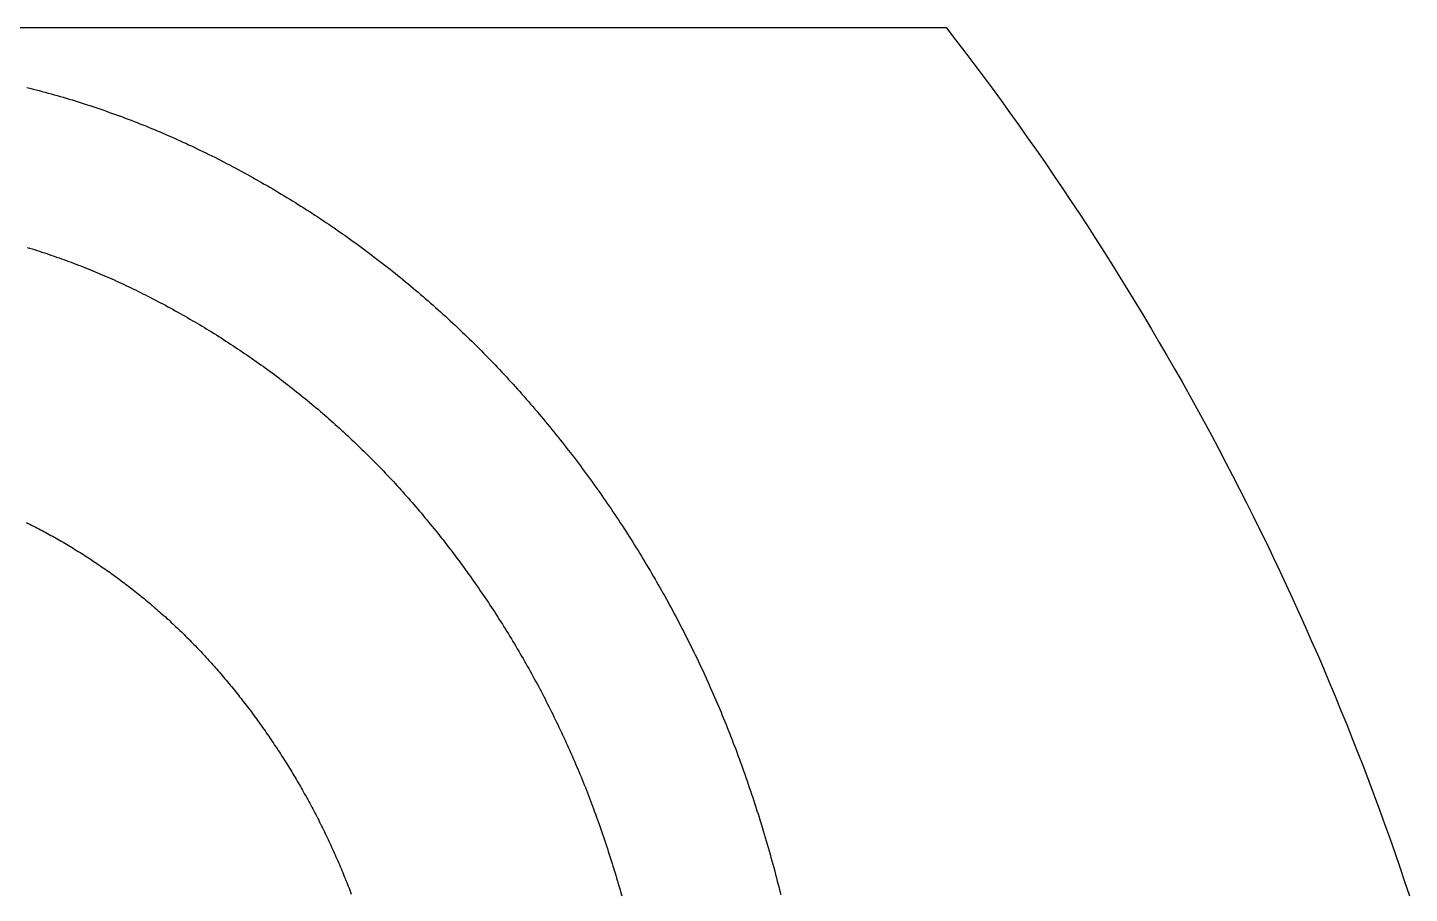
# Model space of a CAD drawing. Header units: millimetres. Extents: x 340 to 1003762, y 22 to 362022.
# Drawn here: x 613180.9 to 613415.9, y 291714.7 to 291861.9 of the extents above; entities that cross this region are included whole.
import ezdxf

# ---------------------------------------------------------------- set-up
doc = ezdxf.new("R2010")
doc.units = ezdxf.units.MM
for name, color, linetype in [('A-DEMOLICION SV', 40, 'Continuous'), ('LSBB_P_002 - PLANTA 1° NIVEL SALA DE VENTAS$0$A-Equipamiento acero inox', 8, 'Continuous'), ('LSBB_P_002 - PLANTA 1° NIVEL SALA DE VENTAS$0$A-TRAS-EQPM', 8, 'Continuous')]:
    doc.layers.add(name, color=color, linetype=linetype)

# ---------------------------------------------------------------- blocks, each defined once
blk = doc.blocks.new('LSBB_P_002 - PLANTA 1° NIVEL SALA DE VENTAS$0$laminadora')
at = {"layer": 'LSBB_P_002 - PLANTA 1° NIVEL SALA DE VENTAS$0$A-TRAS-EQPM'}
for p, q in [((-175637.813, 30495.995), (-175638.059, 30496.077)), ((-175637.568, 30495.912), (-175637.813, 30495.995)), ((-175637.324, 30495.827), (-175637.568, 30495.912)), ((-175637.08, 30495.741), (-175637.324, 30495.827)), ((-175636.836, 30495.654), (-175637.08, 30495.741)), ((-175636.593, 30495.566), (-175636.836, 30495.654)), ((-175636.35, 30495.476), (-175636.593, 30495.566)), ((-175636.108, 30495.386), (-175636.35, 30495.476)), ((-175635.866, 30495.294), (-175636.108, 30495.386)), ((-175635.625, 30495.2), (-175635.866, 30495.294)), ((-175635.384, 30495.105), (-175635.625, 30495.2)), ((-175635.143, 30495.01), (-175635.384, 30495.105)), ((-175634.904, 30494.912), (-175635.143, 30495.01)), ((-175634.664, 30494.814), (-175634.904, 30494.912)), ((-175634.426, 30494.714), (-175634.664, 30494.814)), ((-175634.187, 30494.613), (-175634.426, 30494.714)), ((-175633.95, 30494.511), (-175634.187, 30494.613)), ((-175633.713, 30494.408), (-175633.95, 30494.511)), ((-175633.476, 30494.303), (-175633.713, 30494.408)), ((-175633.24, 30494.197), (-175633.476, 30494.303)), ((-175633.004, 30494.09), (-175633.24, 30494.197)), ((-175632.769, 30493.981), (-175633.004, 30494.09)), ((-175632.535, 30493.872), (-175632.769, 30493.981)), ((-175632.301, 30493.761), (-175632.535, 30493.872)), ((-175632.068, 30493.649), (-175632.301, 30493.761)), ((-175631.835, 30493.535), (-175632.068, 30493.649)), ((-175631.603, 30493.421), (-175631.835, 30493.535)), ((-175631.372, 30493.305), (-175631.603, 30493.421)), ((-175631.141, 30493.188), (-175631.372, 30493.305)), ((-175630.911, 30493.07), (-175631.141, 30493.188)), ((-175630.681, 30492.951), (-175630.911, 30493.07)), ((-175630.453, 30492.83), (-175630.681, 30492.951)), ((-175630.224, 30492.708), (-175630.453, 30492.83)), ((-175629.997, 30492.585), (-175630.224, 30492.708)), ((-175629.77, 30492.461), (-175629.997, 30492.585)), ((-175629.543, 30492.336), (-175629.77, 30492.461)), ((-175629.318, 30492.209), (-175629.543, 30492.336)), ((-175629.093, 30492.081), (-175629.318, 30492.209)), ((-175628.868, 30491.952), (-175629.093, 30492.081)), ((-175628.645, 30491.822), (-175628.868, 30491.952)), ((-175628.422, 30491.691), (-175628.645, 30491.822)), ((-175628.199, 30491.558), (-175628.422, 30491.691)), ((-175627.978, 30491.425), (-175628.199, 30491.558)), ((-175627.757, 30491.29), (-175627.978, 30491.425)), ((-175627.537, 30491.154), (-175627.757, 30491.29)), ((-175627.317, 30491.017), (-175627.537, 30491.154)), ((-175627.099, 30490.879), (-175627.317, 30491.017)), ((-175626.881, 30490.739), (-175627.099, 30490.879)), ((-175626.663, 30490.599), (-175626.881, 30490.739)), ((-175626.447, 30490.457), (-175626.663, 30490.599)), ((-175626.231, 30490.314), (-175626.447, 30490.457)), ((-175626.016, 30490.17), (-175626.231, 30490.314)), ((-175625.802, 30490.025), (-175626.016, 30490.17)), ((-175625.588, 30489.879), (-175625.802, 30490.025)), ((-175625.376, 30489.732), (-175625.588, 30489.879)), ((-175625.164, 30489.583), (-175625.376, 30489.732)), ((-175624.953, 30489.434), (-175625.164, 30489.583)), ((-175624.742, 30489.283), (-175624.953, 30489.434)), ((-175624.533, 30489.131), (-175624.742, 30489.283)), ((-175624.324, 30488.979), (-175624.533, 30489.131)), ((-175624.116, 30488.825), (-175624.324, 30488.979)), ((-175623.909, 30488.67), (-175624.116, 30488.825)), ((-175623.703, 30488.513), (-175623.909, 30488.67)), ((-175623.497, 30488.356), (-175623.703, 30488.513)), ((-175623.292, 30488.198), (-175623.497, 30488.356)), ((-175623.292, 30446.937), (-175623.292, 30488.198)), ((-175637.981, 30485.37), (-175638.038, 30485.384)), ((-175637.923, 30485.355), (-175637.981, 30485.37)), ((-175637.865, 30485.341), (-175637.923, 30485.355)), ((-175637.808, 30485.326), (-175637.865, 30485.341)), ((-175637.75, 30485.311), (-175637.808, 30485.326)), ((-175637.693, 30485.296), (-175637.75, 30485.311)), ((-175637.636, 30485.281), (-175637.693, 30485.296)), ((-175637.578, 30485.265), (-175637.636, 30485.281)), ((-175637.521, 30485.25), (-175637.578, 30485.265)), ((-175637.464, 30485.234), (-175637.521, 30485.25)), ((-175637.406, 30485.218), (-175637.464, 30485.234)), ((-175637.349, 30485.202), (-175637.406, 30485.218)), ((-175637.292, 30485.186), (-175637.349, 30485.202)), ((-175637.235, 30485.17), (-175637.292, 30485.186)), ((-175637.178, 30485.153), (-175637.235, 30485.17)), ((-175637.121, 30485.137), (-175637.178, 30485.153)), ((-175637.064, 30485.12), (-175637.121, 30485.137)), ((-175637.007, 30485.103), (-175637.064, 30485.12)), ((-175636.95, 30485.086), (-175637.007, 30485.103)), ((-175636.893, 30485.069), (-175636.95, 30485.086)), ((-175636.836, 30485.051), (-175636.893, 30485.069)), ((-175636.78, 30485.034), (-175636.836, 30485.051)), ((-175636.723, 30485.016), (-175636.78, 30485.034)), ((-175636.666, 30484.998), (-175636.723, 30485.016)), ((-175636.61, 30484.98), (-175636.666, 30484.998)), ((-175636.553, 30484.962), (-175636.61, 30484.98)), ((-175636.497, 30484.944), (-175636.553, 30484.962)), ((-175636.44, 30484.926), (-175636.497, 30484.944)), ((-175636.384, 30484.907), (-175636.44, 30484.926)), ((-175636.327, 30484.888), (-175636.384, 30484.907)), ((-175636.271, 30484.869), (-175636.327, 30484.888)), ((-175636.215, 30484.85), (-175636.271, 30484.869)), ((-175636.159, 30484.831), (-175636.215, 30484.85)), ((-175636.102, 30484.812), (-175636.159, 30484.831)), ((-175636.046, 30484.792), (-175636.102, 30484.812)), ((-175635.99, 30484.773), (-175636.046, 30484.792)), ((-175635.934, 30484.753), (-175635.99, 30484.773)), ((-175635.881, 30484.734), (-175635.934, 30484.753)), ((-175635.828, 30484.715), (-175635.881, 30484.734)), ((-175635.776, 30484.696), (-175635.828, 30484.715)), ((-175635.723, 30484.677), (-175635.776, 30484.696)), ((-175635.67, 30484.657), (-175635.723, 30484.677)), ((-175635.617, 30484.638), (-175635.67, 30484.657)), ((-175635.565, 30484.618), (-175635.617, 30484.638)), ((-175635.512, 30484.598), (-175635.565, 30484.618)), ((-175635.459, 30484.578), (-175635.512, 30484.598)), ((-175635.407, 30484.558), (-175635.459, 30484.578)), ((-175635.354, 30484.537), (-175635.407, 30484.558)), ((-175635.302, 30484.517), (-175635.354, 30484.537)), ((-175635.25, 30484.496), (-175635.302, 30484.517)), ((-175635.197, 30484.475), (-175635.25, 30484.496)), ((-175635.145, 30484.454), (-175635.197, 30484.475)), ((-175635.093, 30484.433), (-175635.145, 30484.454)), ((-175635.041, 30484.412), (-175635.093, 30484.433)), ((-175634.989, 30484.39), (-175635.041, 30484.412)), ((-175634.937, 30484.369), (-175634.989, 30484.39)), ((-175634.885, 30484.347), (-175634.937, 30484.369)), ((-175634.833, 30484.325), (-175634.885, 30484.347)), ((-175634.782, 30484.303), (-175634.833, 30484.325)), ((-175634.73, 30484.281), (-175634.782, 30484.303)), ((-175634.678, 30484.258), (-175634.73, 30484.281)), ((-175634.627, 30484.236), (-175634.678, 30484.258)), ((-175634.575, 30484.213), (-175634.627, 30484.236)), ((-175634.524, 30484.191), (-175634.575, 30484.213)), ((-175634.472, 30484.168), (-175634.524, 30484.191)), ((-175634.421, 30484.145), (-175634.472, 30484.168)), ((-175634.37, 30484.121), (-175634.421, 30484.145)), ((-175634.319, 30484.098), (-175634.37, 30484.121)), ((-175634.268, 30484.074), (-175634.319, 30484.098)), ((-175634.216, 30484.051), (-175634.268, 30484.074)), ((-175634.166, 30484.027), (-175634.216, 30484.051)), ((-175634.115, 30484.003), (-175634.166, 30484.027)), ((-175634.064, 30483.979), (-175634.115, 30484.003)), ((-175634.013, 30483.955), (-175634.064, 30483.979)), ((-175633.962, 30483.93), (-175634.013, 30483.955)), ((-175633.912, 30483.906), (-175633.962, 30483.93)), ((-175633.861, 30483.881), (-175633.912, 30483.906)), ((-175633.811, 30483.856), (-175633.861, 30483.881)), ((-175633.76, 30483.831), (-175633.811, 30483.856)), ((-175633.71, 30483.806), (-175633.76, 30483.831)), ((-175633.66, 30483.781), (-175633.71, 30483.806)), ((-175633.609, 30483.755), (-175633.66, 30483.781)), ((-175633.559, 30483.73), (-175633.609, 30483.755)), ((-175633.509, 30483.704), (-175633.559, 30483.73)), ((-175633.459, 30483.678), (-175633.509, 30483.704)), ((-175633.409, 30483.652), (-175633.459, 30483.678)), ((-175633.36, 30483.626), (-175633.409, 30483.652)), ((-175633.31, 30483.6), (-175633.36, 30483.626)), ((-175633.26, 30483.574), (-175633.31, 30483.6)), ((-175633.211, 30483.547), (-175633.26, 30483.574)), ((-175633.161, 30483.52), (-175633.211, 30483.547)), ((-175633.112, 30483.494), (-175633.161, 30483.52)), ((-175633.062, 30483.467), (-175633.112, 30483.494)), ((-175633.013, 30483.439), (-175633.062, 30483.467)), ((-175632.964, 30483.412), (-175633.013, 30483.439)), ((-175632.915, 30483.385), (-175632.964, 30483.412)), ((-175632.865, 30483.357), (-175632.915, 30483.385)), ((-175632.817, 30483.33), (-175632.865, 30483.357)), ((-175632.768, 30483.302), (-175632.817, 30483.33)), ((-175632.719, 30483.274), (-175632.768, 30483.302)), ((-175632.67, 30483.246), (-175632.719, 30483.274)), ((-175632.621, 30483.217), (-175632.67, 30483.246)), ((-175632.573, 30483.189), (-175632.621, 30483.217)), ((-175632.524, 30483.161), (-175632.573, 30483.189)), ((-175632.476, 30483.132), (-175632.524, 30483.161)), ((-175632.428, 30483.103), (-175632.476, 30483.132)), ((-175632.379, 30483.074), (-175632.428, 30483.103)), ((-175632.331, 30483.045), (-175632.379, 30483.074)), ((-175632.283, 30483.016), (-175632.331, 30483.045)), ((-175632.235, 30482.986), (-175632.283, 30483.016)), ((-175632.187, 30482.957), (-175632.235, 30482.986)), ((-175632.139, 30482.927), (-175632.187, 30482.957)), ((-175632.092, 30482.898), (-175632.139, 30482.927)), ((-175632.044, 30482.868), (-175632.092, 30482.898)), ((-175631.996, 30482.838), (-175632.044, 30482.868)), ((-175631.949, 30482.807), (-175631.996, 30482.838)), ((-175631.902, 30482.777), (-175631.949, 30482.807)), ((-175638.008, 30482.666), (-175638.058, 30482.68)), ((-175637.957, 30482.651), (-175638.008, 30482.666)), ((-175637.907, 30482.637), (-175637.957, 30482.651)), ((-175637.857, 30482.622), (-175637.907, 30482.637)), ((-175637.807, 30482.607), (-175637.857, 30482.622)), ((-175637.756, 30482.592), (-175637.807, 30482.607)), ((-175637.706, 30482.577), (-175637.756, 30482.592)), ((-175637.656, 30482.562), (-175637.706, 30482.577)), ((-175631.854, 30482.747), (-175631.902, 30482.777)), ((-175631.807, 30482.716), (-175631.854, 30482.747)), ((-175631.76, 30482.685), (-175631.807, 30482.716)), ((-175631.713, 30482.655), (-175631.76, 30482.685)), ((-175631.666, 30482.624), (-175631.713, 30482.655)), ((-175631.619, 30482.592), (-175631.666, 30482.624)), ((-175631.572, 30482.561), (-175631.619, 30482.592)), ((-175637.606, 30482.547), (-175637.656, 30482.562)), ((-175637.556, 30482.531), (-175637.606, 30482.547)), ((-175637.506, 30482.516), (-175637.556, 30482.531)), ((-175637.456, 30482.5), (-175637.506, 30482.516)), ((-175637.406, 30482.484), (-175637.456, 30482.5)), ((-175637.356, 30482.468), (-175637.406, 30482.484)), ((-175637.306, 30482.452), (-175637.356, 30482.468)), ((-175637.256, 30482.436), (-175637.306, 30482.452)), ((-175637.207, 30482.419), (-175637.256, 30482.436)), ((-175637.157, 30482.403), (-175637.207, 30482.419)), ((-175637.107, 30482.386), (-175637.157, 30482.403)), ((-175637.057, 30482.369), (-175637.107, 30482.386)), ((-175637.008, 30482.352), (-175637.057, 30482.369)), ((-175636.958, 30482.335), (-175637.008, 30482.352)), ((-175631.526, 30482.53), (-175631.572, 30482.561)), ((-175631.479, 30482.498), (-175631.526, 30482.53)), ((-175631.432, 30482.467), (-175631.479, 30482.498)), ((-175631.386, 30482.435), (-175631.432, 30482.467)), ((-175631.34, 30482.403), (-175631.386, 30482.435)), ((-175631.293, 30482.371), (-175631.34, 30482.403)), ((-175631.247, 30482.339), (-175631.293, 30482.371)), ((-175631.201, 30482.306), (-175631.247, 30482.339)), ((-175636.909, 30482.318), (-175636.958, 30482.335)), ((-175636.859, 30482.301), (-175636.909, 30482.318)), ((-175636.81, 30482.283), (-175636.859, 30482.301)), ((-175636.764, 30482.267), (-175636.81, 30482.283)), ((-175636.718, 30482.251), (-175636.764, 30482.267)), ((-175636.672, 30482.234), (-175636.718, 30482.251)), ((-175636.627, 30482.217), (-175636.672, 30482.234)), ((-175636.581, 30482.2), (-175636.627, 30482.217)), ((-175636.535, 30482.183), (-175636.581, 30482.2)), ((-175636.49, 30482.166), (-175636.535, 30482.183)), ((-175636.444, 30482.149), (-175636.49, 30482.166)), ((-175636.398, 30482.132), (-175636.444, 30482.149)), ((-175636.353, 30482.114), (-175636.398, 30482.132)), ((-175636.308, 30482.096), (-175636.353, 30482.114)), ((-175631.155, 30482.274), (-175631.201, 30482.306)), ((-175631.109, 30482.241), (-175631.155, 30482.274)), ((-175631.064, 30482.208), (-175631.109, 30482.241)), ((-175631.018, 30482.176), (-175631.064, 30482.208)), ((-175630.972, 30482.143), (-175631.018, 30482.176)), ((-175630.927, 30482.11), (-175630.972, 30482.143)), ((-175630.882, 30482.076), (-175630.927, 30482.11)), ((-175636.262, 30482.079), (-175636.308, 30482.096)), ((-175636.217, 30482.061), (-175636.262, 30482.079)), ((-175636.172, 30482.043), (-175636.217, 30482.061)), ((-175636.126, 30482.024), (-175636.172, 30482.043)), ((-175636.081, 30482.006), (-175636.126, 30482.024)), ((-175636.036, 30481.988), (-175636.081, 30482.006)), ((-175635.991, 30481.969), (-175636.036, 30481.988)), ((-175635.946, 30481.95), (-175635.991, 30481.969)), ((-175635.901, 30481.932), (-175635.946, 30481.95)), ((-175635.856, 30481.913), (-175635.901, 30481.932)), ((-175635.811, 30481.894), (-175635.856, 30481.913)), ((-175635.767, 30481.874), (-175635.811, 30481.894)), ((-175635.722, 30481.855), (-175635.767, 30481.874)), ((-175630.836, 30482.043), (-175630.882, 30482.076)), ((-175630.791, 30482.009), (-175630.836, 30482.043)), ((-175630.746, 30481.976), (-175630.791, 30482.009)), ((-175630.701, 30481.942), (-175630.746, 30481.976)), ((-175630.656, 30481.908), (-175630.701, 30481.942)), ((-175630.611, 30481.874), (-175630.656, 30481.908)), ((-175630.567, 30481.84), (-175630.611, 30481.874)), ((-175635.677, 30481.835), (-175635.722, 30481.855)), ((-175635.633, 30481.816), (-175635.677, 30481.835)), ((-175635.588, 30481.796), (-175635.633, 30481.816)), ((-175635.544, 30481.776), (-175635.588, 30481.796)), ((-175635.499, 30481.756), (-175635.544, 30481.776)), ((-175635.455, 30481.736), (-175635.499, 30481.756)), ((-175635.41, 30481.716), (-175635.455, 30481.736)), ((-175635.366, 30481.696), (-175635.41, 30481.716)), ((-175635.322, 30481.675), (-175635.366, 30481.696)), ((-175635.278, 30481.654), (-175635.322, 30481.675)), ((-175635.234, 30481.634), (-175635.278, 30481.654)), ((-175635.19, 30481.613), (-175635.234, 30481.634)), ((-175630.522, 30481.806), (-175630.567, 30481.84)), ((-175630.477, 30481.771), (-175630.522, 30481.806)), ((-175630.433, 30481.737), (-175630.477, 30481.771)), ((-175630.389, 30481.702), (-175630.433, 30481.737)), ((-175630.345, 30481.667), (-175630.389, 30481.702)), ((-175630.3, 30481.632), (-175630.345, 30481.667)), ((-175630.256, 30481.597), (-175630.3, 30481.632)), ((-175635.146, 30481.592), (-175635.19, 30481.613)), ((-175635.102, 30481.571), (-175635.146, 30481.592)), ((-175635.058, 30481.549), (-175635.102, 30481.571)), ((-175635.014, 30481.528), (-175635.058, 30481.549)), ((-175634.97, 30481.507), (-175635.014, 30481.528)), ((-175634.927, 30481.485), (-175634.97, 30481.507)), ((-175634.883, 30481.463), (-175634.927, 30481.485)), ((-175634.839, 30481.441), (-175634.883, 30481.463)), ((-175634.796, 30481.419), (-175634.839, 30481.441)), ((-175634.753, 30481.397), (-175634.796, 30481.419)), ((-175634.709, 30481.375), (-175634.753, 30481.397)), ((-175630.213, 30481.562), (-175630.256, 30481.597)), ((-175630.169, 30481.527), (-175630.213, 30481.562)), ((-175630.125, 30481.491), (-175630.169, 30481.527)), ((-175630.081, 30481.456), (-175630.125, 30481.491)), ((-175630.038, 30481.42), (-175630.081, 30481.456)), ((-175629.994, 30481.384), (-175630.038, 30481.42)), ((-175634.666, 30481.353), (-175634.709, 30481.375)), ((-175634.623, 30481.33), (-175634.666, 30481.353)), ((-175634.58, 30481.307), (-175634.623, 30481.33)), ((-175634.536, 30481.285), (-175634.58, 30481.307)), ((-175634.493, 30481.262), (-175634.536, 30481.285)), ((-175634.45, 30481.239), (-175634.493, 30481.262)), ((-175634.408, 30481.216), (-175634.45, 30481.239)), ((-175634.365, 30481.192), (-175634.408, 30481.216)), ((-175634.322, 30481.169), (-175634.365, 30481.192)), ((-175634.279, 30481.146), (-175634.322, 30481.169)), ((-175629.951, 30481.349), (-175629.994, 30481.384)), ((-175629.908, 30481.312), (-175629.951, 30481.349)), ((-175629.865, 30481.276), (-175629.908, 30481.312)), ((-175629.822, 30481.24), (-175629.865, 30481.276)), ((-175629.779, 30481.204), (-175629.822, 30481.24)), ((-175629.736, 30481.167), (-175629.779, 30481.204)), ((-175629.694, 30481.13), (-175629.736, 30481.167)), ((-175634.237, 30481.122), (-175634.279, 30481.146)), ((-175634.194, 30481.098), (-175634.237, 30481.122)), ((-175634.152, 30481.074), (-175634.194, 30481.098)), ((-175634.109, 30481.05), (-175634.152, 30481.074)), ((-175634.067, 30481.026), (-175634.109, 30481.05)), ((-175634.024, 30481.002), (-175634.067, 30481.026)), ((-175633.982, 30480.978), (-175634.024, 30481.002)), ((-175633.94, 30480.953), (-175633.982, 30480.978)), ((-175633.898, 30480.929), (-175633.94, 30480.953)), ((-175633.856, 30480.904), (-175633.898, 30480.929)), ((-175629.651, 30481.094), (-175629.694, 30481.13)), ((-175629.609, 30481.057), (-175629.651, 30481.094)), ((-175629.566, 30481.02), (-175629.609, 30481.057)), ((-175629.524, 30480.982), (-175629.566, 30481.02)), ((-175629.482, 30480.945), (-175629.524, 30480.982)), ((-175629.44, 30480.908), (-175629.482, 30480.945)), ((-175633.814, 30480.879), (-175633.856, 30480.904)), ((-175633.772, 30480.854), (-175633.814, 30480.879)), ((-175633.73, 30480.829), (-175633.772, 30480.854)), ((-175633.689, 30480.804), (-175633.73, 30480.829)), ((-175633.647, 30480.779), (-175633.689, 30480.804)), ((-175633.605, 30480.753), (-175633.647, 30480.779)), ((-175633.564, 30480.728), (-175633.605, 30480.753)), ((-175633.523, 30480.702), (-175633.564, 30480.728)), ((-175633.481, 30480.676), (-175633.523, 30480.702)), ((-175629.398, 30480.87), (-175629.44, 30480.908)), ((-175629.357, 30480.832), (-175629.398, 30480.87)), ((-175629.315, 30480.794), (-175629.357, 30480.832)), ((-175629.274, 30480.756), (-175629.315, 30480.794)), ((-175629.232, 30480.718), (-175629.274, 30480.756)), ((-175629.191, 30480.68), (-175629.232, 30480.718)), ((-175633.44, 30480.65), (-175633.481, 30480.676)), ((-175633.399, 30480.624), (-175633.44, 30480.65)), ((-175633.358, 30480.598), (-175633.399, 30480.624)), ((-175633.317, 30480.572), (-175633.358, 30480.598)), ((-175633.276, 30480.545), (-175633.317, 30480.572)), ((-175633.235, 30480.519), (-175633.276, 30480.545)), ((-175633.194, 30480.492), (-175633.235, 30480.519)), ((-175633.153, 30480.466), (-175633.194, 30480.492)), ((-175633.112, 30480.439), (-175633.153, 30480.466)), ((-175629.15, 30480.642), (-175629.191, 30480.68)), ((-175629.109, 30480.603), (-175629.15, 30480.642)), ((-175629.068, 30480.564), (-175629.109, 30480.603)), ((-175629.028, 30480.526), (-175629.068, 30480.564)), ((-175628.987, 30480.487), (-175629.028, 30480.526)), ((-175628.947, 30480.448), (-175628.987, 30480.487)), ((-175633.072, 30480.412), (-175633.112, 30480.439)), ((-175633.031, 30480.385), (-175633.072, 30480.412)), ((-175632.991, 30480.357), (-175633.031, 30480.385)), ((-175632.95, 30480.33), (-175632.991, 30480.357)), ((-175632.91, 30480.303), (-175632.95, 30480.33)), ((-175632.87, 30480.275), (-175632.91, 30480.303)), ((-175632.83, 30480.248), (-175632.87, 30480.275)), ((-175632.79, 30480.22), (-175632.83, 30480.248)), ((-175628.906, 30480.408), (-175628.947, 30480.448)), ((-175628.866, 30480.369), (-175628.906, 30480.408)), ((-175628.826, 30480.33), (-175628.866, 30480.369)), ((-175628.786, 30480.29), (-175628.826, 30480.33)), ((-175628.746, 30480.25), (-175628.786, 30480.29)), ((-175628.706, 30480.211), (-175628.746, 30480.25)), ((-175632.75, 30480.192), (-175632.79, 30480.22)), ((-175632.71, 30480.164), (-175632.75, 30480.192)), ((-175632.67, 30480.136), (-175632.71, 30480.164)), ((-175632.63, 30480.108), (-175632.67, 30480.136)), ((-175632.591, 30480.079), (-175632.63, 30480.108)), ((-175632.551, 30480.051), (-175632.591, 30480.079)), ((-175632.512, 30480.022), (-175632.551, 30480.051)), ((-175632.472, 30479.993), (-175632.512, 30480.022)), ((-175632.433, 30479.965), (-175632.472, 30479.993)), ((-175628.667, 30480.171), (-175628.706, 30480.211)), ((-175628.627, 30480.13), (-175628.667, 30480.171)), ((-175628.588, 30480.09), (-175628.627, 30480.13)), ((-175628.549, 30480.05), (-175628.588, 30480.09)), ((-175628.51, 30480.009), (-175628.549, 30480.05)), ((-175628.471, 30479.969), (-175628.51, 30480.009)), ((-175632.394, 30479.936), (-175632.433, 30479.965)), ((-175632.355, 30479.907), (-175632.394, 30479.936)), ((-175632.316, 30479.878), (-175632.355, 30479.907)), ((-175632.277, 30479.848), (-175632.316, 30479.878)), ((-175632.238, 30479.819), (-175632.277, 30479.848)), ((-175632.199, 30479.79), (-175632.238, 30479.819)), ((-175632.16, 30479.76), (-175632.199, 30479.79)), ((-175632.122, 30479.73), (-175632.16, 30479.76)), ((-175628.432, 30479.928), (-175628.471, 30479.969)), ((-175628.394, 30479.887), (-175628.432, 30479.928)), ((-175628.355, 30479.846), (-175628.394, 30479.887)), ((-175628.317, 30479.805), (-175628.355, 30479.846)), ((-175628.278, 30479.764), (-175628.317, 30479.805)), ((-175628.24, 30479.723), (-175628.278, 30479.764)), ((-175632.083, 30479.7), (-175632.122, 30479.73)), ((-175632.044, 30479.671), (-175632.083, 30479.7)), ((-175632.006, 30479.641), (-175632.044, 30479.671)), ((-175631.968, 30479.61), (-175632.006, 30479.641)), ((-175631.93, 30479.58), (-175631.968, 30479.61)), ((-175631.891, 30479.55), (-175631.93, 30479.58)), ((-175631.853, 30479.519), (-175631.891, 30479.55)), ((-175631.815, 30479.489), (-175631.853, 30479.519)), ((-175628.202, 30479.681), (-175628.24, 30479.723)), ((-175628.164, 30479.64), (-175628.202, 30479.681)), ((-175628.127, 30479.598), (-175628.164, 30479.64)), ((-175628.089, 30479.556), (-175628.127, 30479.598)), ((-175628.052, 30479.514), (-175628.089, 30479.556)), ((-175631.778, 30479.458), (-175631.815, 30479.489)), ((-175631.74, 30479.427), (-175631.778, 30479.458)), ((-175631.702, 30479.396), (-175631.74, 30479.427)), ((-175631.665, 30479.365), (-175631.702, 30479.396)), ((-175631.627, 30479.334), (-175631.665, 30479.365)), ((-175631.59, 30479.303), (-175631.627, 30479.334)), ((-175631.552, 30479.272), (-175631.59, 30479.303)), ((-175628.014, 30479.472), (-175628.052, 30479.514)), ((-175627.977, 30479.43), (-175628.014, 30479.472)), ((-175627.94, 30479.388), (-175627.977, 30479.43)), ((-175627.903, 30479.345), (-175627.94, 30479.388)), ((-175627.866, 30479.303), (-175627.903, 30479.345)), ((-175627.83, 30479.26), (-175627.866, 30479.303)), ((-175631.515, 30479.24), (-175631.552, 30479.272)), ((-175631.478, 30479.209), (-175631.515, 30479.24)), ((-175631.441, 30479.177), (-175631.478, 30479.209)), ((-175631.405, 30479.146), (-175631.441, 30479.177)), ((-175631.368, 30479.115), (-175631.405, 30479.146)), ((-175631.332, 30479.083), (-175631.368, 30479.115)), ((-175631.296, 30479.052), (-175631.332, 30479.083)), ((-175631.261, 30479.02), (-175631.296, 30479.052)), ((-175627.793, 30479.217), (-175627.83, 30479.26)), ((-175627.757, 30479.174), (-175627.793, 30479.217)), ((-175627.721, 30479.131), (-175627.757, 30479.174)), ((-175627.685, 30479.088), (-175627.721, 30479.131)), ((-175627.649, 30479.045), (-175627.685, 30479.088)), ((-175631.225, 30478.988), (-175631.261, 30479.02)), ((-175631.189, 30478.957), (-175631.225, 30478.988)), ((-175631.154, 30478.925), (-175631.189, 30478.957)), ((-175631.118, 30478.892), (-175631.154, 30478.925)), ((-175631.083, 30478.86), (-175631.118, 30478.892)), ((-175631.048, 30478.828), (-175631.083, 30478.86)), ((-175631.013, 30478.796), (-175631.048, 30478.828)), ((-175627.613, 30479.002), (-175627.649, 30479.045)), ((-175627.577, 30478.958), (-175627.613, 30479.002)), ((-175627.542, 30478.915), (-175627.577, 30478.958)), ((-175627.506, 30478.871), (-175627.542, 30478.915)), ((-175627.471, 30478.827), (-175627.506, 30478.871)), ((-175627.436, 30478.783), (-175627.471, 30478.827)), ((-175630.977, 30478.763), (-175631.013, 30478.796)), ((-175630.943, 30478.73), (-175630.977, 30478.763)), ((-175630.908, 30478.698), (-175630.943, 30478.73)), ((-175630.873, 30478.665), (-175630.908, 30478.698)), ((-175630.838, 30478.632), (-175630.873, 30478.665)), ((-175630.804, 30478.599), (-175630.838, 30478.632)), ((-175630.77, 30478.566), (-175630.804, 30478.599)), ((-175627.401, 30478.739), (-175627.436, 30478.783)), ((-175627.366, 30478.695), (-175627.401, 30478.739)), ((-175627.331, 30478.651), (-175627.366, 30478.695)), ((-175627.297, 30478.606), (-175627.331, 30478.651)), ((-175627.263, 30478.562), (-175627.297, 30478.606)), ((-175630.735, 30478.532), (-175630.77, 30478.566)), ((-175630.701, 30478.499), (-175630.735, 30478.532)), ((-175630.667, 30478.465), (-175630.701, 30478.499)), ((-175630.633, 30478.432), (-175630.667, 30478.465)), ((-175630.599, 30478.398), (-175630.633, 30478.432)), ((-175630.565, 30478.364), (-175630.599, 30478.398)), ((-175630.532, 30478.33), (-175630.565, 30478.364)), ((-175627.228, 30478.517), (-175627.263, 30478.562)), ((-175627.194, 30478.472), (-175627.228, 30478.517)), ((-175627.16, 30478.428), (-175627.194, 30478.472)), ((-175627.126, 30478.383), (-175627.16, 30478.428)), ((-175627.093, 30478.338), (-175627.126, 30478.383)), ((-175630.498, 30478.296), (-175630.532, 30478.33)), ((-175630.465, 30478.262), (-175630.498, 30478.296)), ((-175630.432, 30478.227), (-175630.465, 30478.262)), ((-175630.398, 30478.193), (-175630.432, 30478.227)), ((-175630.365, 30478.159), (-175630.398, 30478.193)), ((-175630.332, 30478.124), (-175630.365, 30478.159)), ((-175630.3, 30478.089), (-175630.332, 30478.124)), ((-175627.059, 30478.293), (-175627.093, 30478.338)), ((-175627.026, 30478.247), (-175627.059, 30478.293)), ((-175626.993, 30478.202), (-175627.026, 30478.247)), ((-175626.959, 30478.156), (-175626.993, 30478.202)), ((-175626.927, 30478.111), (-175626.959, 30478.156)), ((-175626.894, 30478.065), (-175626.927, 30478.111)), ((-175637.998, 30478.068), (-175638.031, 30478.08)), ((-175637.964, 30478.055), (-175637.998, 30478.068)), ((-175637.93, 30478.042), (-175637.964, 30478.055)), ((-175637.896, 30478.029), (-175637.93, 30478.042)), ((-175637.863, 30478.015), (-175637.896, 30478.029)), ((-175637.829, 30478.002), (-175637.863, 30478.015)), ((-175637.795, 30477.989), (-175637.829, 30478.002)), ((-175637.762, 30477.975), (-175637.795, 30477.989)), ((-175637.728, 30477.961), (-175637.762, 30477.975)), ((-175637.695, 30477.948), (-175637.728, 30477.961)), ((-175637.661, 30477.934), (-175637.695, 30477.948)), ((-175637.628, 30477.92), (-175637.661, 30477.934)), ((-175637.594, 30477.906), (-175637.628, 30477.92)), ((-175637.561, 30477.892), (-175637.594, 30477.906)), ((-175637.528, 30477.878), (-175637.561, 30477.892)), ((-175637.494, 30477.864), (-175637.528, 30477.878)), ((-175630.267, 30478.054), (-175630.3, 30478.089)), ((-175630.234, 30478.019), (-175630.267, 30478.054)), ((-175630.202, 30477.984), (-175630.234, 30478.019)), ((-175630.169, 30477.949), (-175630.202, 30477.984)), ((-175630.137, 30477.914), (-175630.169, 30477.949)), ((-175630.105, 30477.879), (-175630.137, 30477.914)), ((-175630.073, 30477.843), (-175630.105, 30477.879)), ((-175626.861, 30478.019), (-175626.894, 30478.065)), ((-175626.829, 30477.974), (-175626.861, 30478.019)), ((-175626.796, 30477.928), (-175626.829, 30477.974)), ((-175626.764, 30477.881), (-175626.796, 30477.928)), ((-175626.732, 30477.835), (-175626.764, 30477.881)), ((-175637.461, 30477.849), (-175637.494, 30477.864)), ((-175637.428, 30477.835), (-175637.461, 30477.849)), ((-175637.395, 30477.82), (-175637.428, 30477.835)), ((-175637.362, 30477.806), (-175637.395, 30477.82)), ((-175637.329, 30477.791), (-175637.362, 30477.806)), ((-175637.296, 30477.776), (-175637.329, 30477.791)), ((-175637.263, 30477.761), (-175637.296, 30477.776)), ((-175637.23, 30477.746), (-175637.263, 30477.761)), ((-175637.197, 30477.731), (-175637.23, 30477.746)), ((-175637.164, 30477.716), (-175637.197, 30477.731)), ((-175637.131, 30477.7), (-175637.164, 30477.716)), ((-175637.099, 30477.685), (-175637.131, 30477.7)), ((-175637.066, 30477.669), (-175637.099, 30477.685)), ((-175637.033, 30477.654), (-175637.066, 30477.669)), ((-175637.001, 30477.638), (-175637.033, 30477.654)), ((-175636.968, 30477.622), (-175637.001, 30477.638)), ((-175630.041, 30477.808), (-175630.073, 30477.843)), ((-175630.009, 30477.772), (-175630.041, 30477.808)), ((-175629.977, 30477.736), (-175630.009, 30477.772)), ((-175629.946, 30477.7), (-175629.977, 30477.736)), ((-175629.914, 30477.665), (-175629.946, 30477.7)), ((-175629.883, 30477.628), (-175629.914, 30477.665)), ((-175626.7, 30477.789), (-175626.732, 30477.835)), ((-175626.668, 30477.743), (-175626.7, 30477.789)), ((-175626.637, 30477.696), (-175626.668, 30477.743)), ((-175626.605, 30477.649), (-175626.637, 30477.696)), ((-175626.574, 30477.603), (-175626.605, 30477.649)), ((-175636.936, 30477.606), (-175636.968, 30477.622)), ((-175636.903, 30477.59), (-175636.936, 30477.606)), ((-175636.871, 30477.574), (-175636.903, 30477.59)), ((-175636.838, 30477.558), (-175636.871, 30477.574)), ((-175636.806, 30477.542), (-175636.838, 30477.558)), ((-175636.774, 30477.526), (-175636.806, 30477.542)), ((-175636.741, 30477.509), (-175636.774, 30477.526)), ((-175636.709, 30477.493), (-175636.741, 30477.509)), ((-175636.677, 30477.476), (-175636.709, 30477.493)), ((-175636.645, 30477.459), (-175636.677, 30477.476)), ((-175636.613, 30477.443), (-175636.645, 30477.459)), ((-175636.581, 30477.426), (-175636.613, 30477.443)), ((-175636.549, 30477.409), (-175636.581, 30477.426)), ((-175636.517, 30477.392), (-175636.549, 30477.409)), ((-175629.851, 30477.592), (-175629.883, 30477.628)), ((-175629.82, 30477.556), (-175629.851, 30477.592)), ((-175629.789, 30477.52), (-175629.82, 30477.556)), ((-175629.758, 30477.483), (-175629.789, 30477.52)), ((-175629.728, 30477.447), (-175629.758, 30477.483)), ((-175629.697, 30477.41), (-175629.728, 30477.447)), ((-175629.666, 30477.373), (-175629.697, 30477.41)), ((-175626.543, 30477.556), (-175626.574, 30477.603)), ((-175626.512, 30477.509), (-175626.543, 30477.556)), ((-175626.481, 30477.462), (-175626.512, 30477.509)), ((-175626.45, 30477.415), (-175626.481, 30477.462)), ((-175626.42, 30477.368), (-175626.45, 30477.415)), ((-175636.485, 30477.374), (-175636.517, 30477.392)), ((-175636.453, 30477.357), (-175636.485, 30477.374)), ((-175636.422, 30477.34), (-175636.453, 30477.357)), ((-175636.39, 30477.322), (-175636.422, 30477.34)), ((-175636.358, 30477.305), (-175636.39, 30477.322)), ((-175636.327, 30477.287), (-175636.358, 30477.305)), ((-175636.295, 30477.269), (-175636.327, 30477.287)), ((-175636.263, 30477.252), (-175636.295, 30477.269)), ((-175636.232, 30477.234), (-175636.263, 30477.252)), ((-175636.201, 30477.216), (-175636.232, 30477.234)), ((-175636.169, 30477.198), (-175636.201, 30477.216)), ((-175636.138, 30477.179), (-175636.169, 30477.198)), ((-175636.107, 30477.161), (-175636.138, 30477.179)), ((-175629.636, 30477.336), (-175629.666, 30477.373)), ((-175629.606, 30477.299), (-175629.636, 30477.336)), ((-175629.575, 30477.262), (-175629.606, 30477.299)), ((-175629.545, 30477.225), (-175629.575, 30477.262)), ((-175629.515, 30477.188), (-175629.545, 30477.225)), ((-175629.485, 30477.151), (-175629.515, 30477.188)), ((-175626.389, 30477.32), (-175626.42, 30477.368)), ((-175626.359, 30477.273), (-175626.389, 30477.32)), ((-175626.329, 30477.225), (-175626.359, 30477.273)), ((-175626.299, 30477.178), (-175626.329, 30477.225)), ((-175626.269, 30477.13), (-175626.299, 30477.178)), ((-175636.076, 30477.143), (-175636.107, 30477.161)), ((-175636.044, 30477.124), (-175636.076, 30477.143)), ((-175636.013, 30477.106), (-175636.044, 30477.124)), ((-175635.982, 30477.087), (-175636.013, 30477.106)), ((-175635.951, 30477.069), (-175635.982, 30477.087)), ((-175635.92, 30477.05), (-175635.951, 30477.069)), ((-175635.889, 30477.031), (-175635.92, 30477.05)), ((-175635.859, 30477.012), (-175635.889, 30477.031)), ((-175635.828, 30476.993), (-175635.859, 30477.012)), ((-175635.797, 30476.974), (-175635.828, 30476.993)), ((-175635.766, 30476.954), (-175635.797, 30476.974)), ((-175635.736, 30476.935), (-175635.766, 30476.954)), ((-175635.705, 30476.916), (-175635.736, 30476.935)), ((-175629.456, 30477.113), (-175629.485, 30477.151)), ((-175629.426, 30477.076), (-175629.456, 30477.113)), ((-175629.397, 30477.038), (-175629.426, 30477.076)), ((-175629.367, 30477), (-175629.397, 30477.038)), ((-175629.338, 30476.962), (-175629.367, 30477)), ((-175629.309, 30476.925), (-175629.338, 30476.962)), ((-175626.239, 30477.082), (-175626.269, 30477.13)), ((-175626.21, 30477.035), (-175626.239, 30477.082)), ((-175626.181, 30476.987), (-175626.21, 30477.035)), ((-175626.151, 30476.938), (-175626.181, 30476.987)), ((-175626.122, 30476.89), (-175626.151, 30476.938)), ((-175635.675, 30476.896), (-175635.705, 30476.916)), ((-175635.644, 30476.877), (-175635.675, 30476.896)), ((-175635.614, 30476.857), (-175635.644, 30476.877)), ((-175635.584, 30476.837), (-175635.614, 30476.857)), ((-175635.553, 30476.817), (-175635.584, 30476.837)), ((-175635.523, 30476.797), (-175635.553, 30476.817)), ((-175635.493, 30476.777), (-175635.523, 30476.797)), ((-175635.463, 30476.757), (-175635.493, 30476.777)), ((-175635.433, 30476.737), (-175635.463, 30476.757)), ((-175635.403, 30476.717), (-175635.433, 30476.737)), ((-175635.373, 30476.696), (-175635.403, 30476.717)), ((-175635.343, 30476.676), (-175635.373, 30476.696)), ((-175629.28, 30476.887), (-175629.309, 30476.925)), ((-175629.251, 30476.848), (-175629.28, 30476.887)), ((-175629.222, 30476.81), (-175629.251, 30476.848)), ((-175629.194, 30476.772), (-175629.222, 30476.81)), ((-175629.165, 30476.734), (-175629.194, 30476.772)), ((-175629.137, 30476.695), (-175629.165, 30476.734)), ((-175626.094, 30476.842), (-175626.122, 30476.89)), ((-175626.065, 30476.794), (-175626.094, 30476.842)), ((-175626.036, 30476.745), (-175626.065, 30476.794)), ((-175626.008, 30476.697), (-175626.036, 30476.745)), ((-175625.98, 30476.648), (-175626.008, 30476.697)), ((-175635.313, 30476.655), (-175635.343, 30476.676)), ((-175635.284, 30476.635), (-175635.313, 30476.655)), ((-175635.254, 30476.614), (-175635.284, 30476.635)), ((-175635.224, 30476.593), (-175635.254, 30476.614)), ((-175635.195, 30476.572), (-175635.224, 30476.593)), ((-175635.165, 30476.551), (-175635.195, 30476.572)), ((-175635.136, 30476.53), (-175635.165, 30476.551)), ((-175635.106, 30476.509), (-175635.136, 30476.53)), ((-175635.077, 30476.488), (-175635.106, 30476.509)), ((-175635.048, 30476.467), (-175635.077, 30476.488)), ((-175635.019, 30476.445), (-175635.048, 30476.467)), ((-175629.109, 30476.657), (-175629.137, 30476.695)), ((-175629.08, 30476.618), (-175629.109, 30476.657)), ((-175629.052, 30476.579), (-175629.08, 30476.618)), ((-175629.025, 30476.54), (-175629.052, 30476.579)), ((-175628.997, 30476.501), (-175629.025, 30476.54)), ((-175628.969, 30476.462), (-175628.997, 30476.501)), ((-175628.942, 30476.423), (-175628.969, 30476.462)), ((-175625.952, 30476.599), (-175625.98, 30476.648)), ((-175625.924, 30476.551), (-175625.952, 30476.599)), ((-175625.896, 30476.502), (-175625.924, 30476.551)), ((-175625.868, 30476.453), (-175625.896, 30476.502)), ((-175634.99, 30476.424), (-175635.019, 30476.445)), ((-175634.96, 30476.402), (-175634.99, 30476.424)), ((-175634.931, 30476.381), (-175634.96, 30476.402)), ((-175634.903, 30476.359), (-175634.931, 30476.381)), ((-175634.874, 30476.337), (-175634.903, 30476.359)), ((-175634.845, 30476.315), (-175634.874, 30476.337)), ((-175634.816, 30476.293), (-175634.845, 30476.315)), ((-175634.787, 30476.271), (-175634.816, 30476.293)), ((-175634.759, 30476.249), (-175634.787, 30476.271)), ((-175634.73, 30476.227), (-175634.759, 30476.249)), ((-175634.702, 30476.205), (-175634.73, 30476.227)), ((-175628.914, 30476.384), (-175628.942, 30476.423)), ((-175628.887, 30476.345), (-175628.914, 30476.384)), ((-175628.86, 30476.306), (-175628.887, 30476.345)), ((-175628.833, 30476.266), (-175628.86, 30476.306)), ((-175628.806, 30476.227), (-175628.833, 30476.266)), ((-175628.779, 30476.187), (-175628.806, 30476.227)), ((-175625.841, 30476.404), (-175625.868, 30476.453)), ((-175625.814, 30476.354), (-175625.841, 30476.404)), ((-175625.786, 30476.305), (-175625.814, 30476.354)), ((-175625.759, 30476.256), (-175625.786, 30476.305)), ((-175625.733, 30476.206), (-175625.759, 30476.256)), ((-175634.673, 30476.182), (-175634.702, 30476.205)), ((-175634.645, 30476.16), (-175634.673, 30476.182)), ((-175634.616, 30476.137), (-175634.645, 30476.16)), ((-175634.588, 30476.115), (-175634.616, 30476.137)), ((-175634.56, 30476.092), (-175634.588, 30476.115)), ((-175634.532, 30476.069), (-175634.56, 30476.092)), ((-175634.504, 30476.046), (-175634.532, 30476.069)), ((-175634.476, 30476.023), (-175634.504, 30476.046)), ((-175634.448, 30476), (-175634.476, 30476.023)), ((-175634.42, 30475.977), (-175634.448, 30476)), ((-175628.753, 30476.147), (-175628.779, 30476.187)), ((-175628.726, 30476.107), (-175628.753, 30476.147)), ((-175628.7, 30476.068), (-175628.726, 30476.107)), ((-175628.674, 30476.028), (-175628.7, 30476.068)), ((-175628.648, 30475.988), (-175628.674, 30476.028)), ((-175625.706, 30476.157), (-175625.733, 30476.206)), ((-175625.679, 30476.107), (-175625.706, 30476.157)), ((-175625.653, 30476.058), (-175625.679, 30476.107)), ((-175625.627, 30476.008), (-175625.653, 30476.058)), ((-175625.601, 30475.958), (-175625.627, 30476.008)), ((-175634.392, 30475.954), (-175634.42, 30475.977)), ((-175634.365, 30475.931), (-175634.392, 30475.954)), ((-175634.337, 30475.907), (-175634.365, 30475.931)), ((-175634.309, 30475.884), (-175634.337, 30475.907)), ((-175634.282, 30475.86), (-175634.309, 30475.884)), ((-175634.256, 30475.838), (-175634.282, 30475.86)), ((-175634.231, 30475.816), (-175634.256, 30475.838)), ((-175634.205, 30475.794), (-175634.231, 30475.816)), ((-175634.18, 30475.772), (-175634.205, 30475.794)), ((-175634.155, 30475.75), (-175634.18, 30475.772)), ((-175628.622, 30475.947), (-175628.648, 30475.988)), ((-175628.596, 30475.907), (-175628.622, 30475.947)), ((-175628.57, 30475.867), (-175628.596, 30475.907)), ((-175628.544, 30475.827), (-175628.57, 30475.867)), ((-175628.519, 30475.786), (-175628.544, 30475.827)), ((-175628.494, 30475.746), (-175628.519, 30475.786)), ((-175625.575, 30475.908), (-175625.601, 30475.958)), ((-175625.549, 30475.858), (-175625.575, 30475.908)), ((-175625.524, 30475.808), (-175625.549, 30475.858)), ((-175625.498, 30475.758), (-175625.524, 30475.808)), ((-175625.473, 30475.708), (-175625.498, 30475.758)), ((-175634.129, 30475.727), (-175634.155, 30475.75)), ((-175634.104, 30475.705), (-175634.129, 30475.727)), ((-175634.079, 30475.682), (-175634.104, 30475.705)), ((-175634.054, 30475.659), (-175634.079, 30475.682)), ((-175634.029, 30475.637), (-175634.054, 30475.659)), ((-175634.004, 30475.614), (-175634.029, 30475.637)), ((-175633.979, 30475.591), (-175634.004, 30475.614)), ((-175633.955, 30475.568), (-175633.979, 30475.591)), ((-175633.93, 30475.545), (-175633.955, 30475.568)), ((-175633.905, 30475.522), (-175633.93, 30475.545)), ((-175633.881, 30475.499), (-175633.905, 30475.522)), ((-175628.468, 30475.705), (-175628.494, 30475.746)), ((-175628.443, 30475.664), (-175628.468, 30475.705)), ((-175628.418, 30475.623), (-175628.443, 30475.664)), ((-175628.394, 30475.583), (-175628.418, 30475.623)), ((-175628.369, 30475.542), (-175628.394, 30475.583)), ((-175628.344, 30475.501), (-175628.369, 30475.542)), ((-175625.448, 30475.657), (-175625.473, 30475.708)), ((-175625.423, 30475.607), (-175625.448, 30475.657)), ((-175625.399, 30475.556), (-175625.423, 30475.607)), ((-175625.374, 30475.506), (-175625.399, 30475.556)), ((-175633.857, 30475.475), (-175633.881, 30475.499)), ((-175633.832, 30475.452), (-175633.857, 30475.475)), ((-175633.808, 30475.429), (-175633.832, 30475.452)), ((-175633.784, 30475.405), (-175633.808, 30475.429)), ((-175633.76, 30475.382), (-175633.784, 30475.405)), ((-175633.736, 30475.358), (-175633.76, 30475.382)), ((-175633.712, 30475.334), (-175633.736, 30475.358)), ((-175633.688, 30475.31), (-175633.712, 30475.334)), ((-175633.664, 30475.286), (-175633.688, 30475.31)), ((-175633.64, 30475.262), (-175633.664, 30475.286)), ((-175628.32, 30475.46), (-175628.344, 30475.501)), ((-175628.296, 30475.418), (-175628.32, 30475.46)), ((-175628.272, 30475.377), (-175628.296, 30475.418)), ((-175628.248, 30475.336), (-175628.272, 30475.377)), ((-175628.224, 30475.294), (-175628.248, 30475.336)), ((-175628.2, 30475.253), (-175628.224, 30475.294)), ((-175625.351, 30475.458), (-175625.374, 30475.506)), ((-175625.328, 30475.41), (-175625.351, 30475.458)), ((-175625.305, 30475.362), (-175625.328, 30475.41)), ((-175625.283, 30475.314), (-175625.305, 30475.362)), ((-175625.26, 30475.266), (-175625.283, 30475.314)), ((-175633.616, 30475.238), (-175633.64, 30475.262)), ((-175633.593, 30475.214), (-175633.616, 30475.238)), ((-175633.569, 30475.19), (-175633.593, 30475.214)), ((-175633.546, 30475.166), (-175633.569, 30475.19)), ((-175633.523, 30475.141), (-175633.546, 30475.166)), ((-175633.499, 30475.117), (-175633.523, 30475.141)), ((-175633.476, 30475.092), (-175633.499, 30475.117)), ((-175633.453, 30475.068), (-175633.476, 30475.092)), ((-175633.43, 30475.043), (-175633.453, 30475.068)), ((-175628.176, 30475.211), (-175628.2, 30475.253)), ((-175628.153, 30475.17), (-175628.176, 30475.211)), ((-175628.13, 30475.128), (-175628.153, 30475.17)), ((-175628.106, 30475.086), (-175628.13, 30475.128)), ((-175628.083, 30475.044), (-175628.106, 30475.086)), ((-175625.238, 30475.217), (-175625.26, 30475.266)), ((-175625.216, 30475.169), (-175625.238, 30475.217)), ((-175625.194, 30475.121), (-175625.216, 30475.169)), ((-175625.173, 30475.072), (-175625.194, 30475.121)), ((-175625.151, 30475.024), (-175625.173, 30475.072)), ((-175633.407, 30475.018), (-175633.43, 30475.043)), ((-175633.384, 30474.994), (-175633.407, 30475.018)), ((-175633.361, 30474.969), (-175633.384, 30474.994)), ((-175633.339, 30474.944), (-175633.361, 30474.969)), ((-175633.316, 30474.919), (-175633.339, 30474.944)), ((-175633.293, 30474.894), (-175633.316, 30474.919)), ((-175633.271, 30474.869), (-175633.293, 30474.894)), ((-175633.249, 30474.843), (-175633.271, 30474.869)), ((-175633.226, 30474.818), (-175633.249, 30474.843)), ((-175633.204, 30474.793), (-175633.226, 30474.818)), ((-175628.06, 30475.002), (-175628.083, 30475.044)), ((-175628.038, 30474.96), (-175628.06, 30475.002)), ((-175628.015, 30474.918), (-175628.038, 30474.96)), ((-175627.992, 30474.876), (-175628.015, 30474.918)), ((-175627.97, 30474.834), (-175627.992, 30474.876)), ((-175627.948, 30474.792), (-175627.97, 30474.834)), ((-175625.13, 30474.975), (-175625.151, 30475.024)), ((-175625.109, 30474.926), (-175625.13, 30474.975)), ((-175625.088, 30474.878), (-175625.109, 30474.926)), ((-175625.067, 30474.829), (-175625.088, 30474.878)), ((-175625.046, 30474.78), (-175625.067, 30474.829)), ((-175633.182, 30474.767), (-175633.204, 30474.793)), ((-175633.16, 30474.742), (-175633.182, 30474.767)), ((-175633.138, 30474.716), (-175633.16, 30474.742)), ((-175633.116, 30474.69), (-175633.138, 30474.716)), ((-175633.094, 30474.665), (-175633.116, 30474.69)), ((-175633.072, 30474.639), (-175633.094, 30474.665)), ((-175633.051, 30474.613), (-175633.072, 30474.639)), ((-175633.029, 30474.587), (-175633.051, 30474.613)), ((-175633.008, 30474.561), (-175633.029, 30474.587)), ((-175627.926, 30474.749), (-175627.948, 30474.792)), ((-175627.904, 30474.707), (-175627.926, 30474.749)), ((-175627.882, 30474.664), (-175627.904, 30474.707)), ((-175627.86, 30474.622), (-175627.882, 30474.664)), ((-175627.839, 30474.579), (-175627.86, 30474.622)), ((-175625.026, 30474.731), (-175625.046, 30474.78)), ((-175625.005, 30474.682), (-175625.026, 30474.731)), ((-175624.985, 30474.633), (-175625.005, 30474.682)), ((-175624.965, 30474.584), (-175624.985, 30474.633)), ((-175624.945, 30474.534), (-175624.965, 30474.584)), ((-175632.986, 30474.535), (-175633.008, 30474.561)), ((-175632.965, 30474.509), (-175632.986, 30474.535)), ((-175632.944, 30474.482), (-175632.965, 30474.509)), ((-175632.922, 30474.456), (-175632.944, 30474.482)), ((-175632.901, 30474.43), (-175632.922, 30474.456)), ((-175632.88, 30474.403), (-175632.901, 30474.43)), ((-175632.86, 30474.377), (-175632.88, 30474.403)), ((-175632.839, 30474.35), (-175632.86, 30474.377)), ((-175632.818, 30474.324), (-175632.839, 30474.35)), ((-175627.817, 30474.536), (-175627.839, 30474.579)), ((-175627.796, 30474.493), (-175627.817, 30474.536)), ((-175627.775, 30474.451), (-175627.796, 30474.493)), ((-175627.754, 30474.408), (-175627.775, 30474.451)), ((-175627.733, 30474.365), (-175627.754, 30474.408)), ((-175627.714, 30474.325), (-175627.733, 30474.365)), ((-175624.926, 30474.485), (-175624.945, 30474.534)), ((-175624.906, 30474.436), (-175624.926, 30474.485)), ((-175624.887, 30474.386), (-175624.906, 30474.436)), ((-175624.868, 30474.337), (-175624.887, 30474.386)), ((-175632.797, 30474.297), (-175632.818, 30474.324)), ((-175632.777, 30474.27), (-175632.797, 30474.297)), ((-175632.756, 30474.243), (-175632.777, 30474.27)), ((-175632.736, 30474.217), (-175632.756, 30474.243)), ((-175632.716, 30474.19), (-175632.736, 30474.217)), ((-175632.695, 30474.163), (-175632.716, 30474.19)), ((-175632.675, 30474.135), (-175632.695, 30474.163)), ((-175632.655, 30474.108), (-175632.675, 30474.135)), ((-175627.695, 30474.286), (-175627.714, 30474.325)), ((-175627.676, 30474.246), (-175627.695, 30474.286)), ((-175627.657, 30474.206), (-175627.676, 30474.246)), ((-175627.639, 30474.166), (-175627.657, 30474.206)), ((-175627.621, 30474.126), (-175627.639, 30474.166)), ((-175627.602, 30474.087), (-175627.621, 30474.126)), ((-175624.849, 30474.287), (-175624.868, 30474.337)), ((-175624.83, 30474.237), (-175624.849, 30474.287)), ((-175624.812, 30474.187), (-175624.83, 30474.237)), ((-175624.793, 30474.138), (-175624.812, 30474.187)), ((-175624.775, 30474.088), (-175624.793, 30474.138)), ((-175632.635, 30474.081), (-175632.655, 30474.108)), ((-175632.615, 30474.054), (-175632.635, 30474.081)), ((-175632.596, 30474.026), (-175632.615, 30474.054)), ((-175632.576, 30473.999), (-175632.596, 30474.026)), ((-175632.556, 30473.972), (-175632.576, 30473.999)), ((-175632.537, 30473.944), (-175632.556, 30473.972)), ((-175632.518, 30473.916), (-175632.537, 30473.944)), ((-175632.498, 30473.889), (-175632.518, 30473.916)), ((-175632.479, 30473.861), (-175632.498, 30473.889)), ((-175627.584, 30474.047), (-175627.602, 30474.087)), ((-175627.566, 30474.006), (-175627.584, 30474.047)), ((-175627.549, 30473.966), (-175627.566, 30474.006)), ((-175627.531, 30473.926), (-175627.549, 30473.966)), ((-175627.513, 30473.886), (-175627.531, 30473.926)), ((-175627.496, 30473.846), (-175627.513, 30473.886)), ((-175624.757, 30474.038), (-175624.775, 30474.088)), ((-175624.739, 30473.988), (-175624.757, 30474.038)), ((-175624.722, 30473.938), (-175624.739, 30473.988)), ((-175624.704, 30473.888), (-175624.722, 30473.938)), ((-175624.687, 30473.838), (-175624.704, 30473.888)), ((-175632.46, 30473.833), (-175632.479, 30473.861)), ((-175632.441, 30473.805), (-175632.46, 30473.833)), ((-175632.422, 30473.777), (-175632.441, 30473.805)), ((-175632.403, 30473.749), (-175632.422, 30473.777)), ((-175632.384, 30473.721), (-175632.403, 30473.749)), ((-175632.365, 30473.693), (-175632.384, 30473.721)), ((-175632.347, 30473.665), (-175632.365, 30473.693)), ((-175632.328, 30473.637), (-175632.347, 30473.665)), ((-175627.479, 30473.805), (-175627.496, 30473.846)), ((-175627.462, 30473.765), (-175627.479, 30473.805)), ((-175627.445, 30473.724), (-175627.462, 30473.765)), ((-175627.428, 30473.684), (-175627.445, 30473.724)), ((-175627.411, 30473.643), (-175627.428, 30473.684)), ((-175627.395, 30473.603), (-175627.411, 30473.643)), ((-175624.67, 30473.787), (-175624.687, 30473.838)), ((-175624.653, 30473.737), (-175624.67, 30473.787)), ((-175624.636, 30473.687), (-175624.653, 30473.737)), ((-175624.619, 30473.636), (-175624.636, 30473.687)), ((-175632.31, 30473.609), (-175632.328, 30473.637)), ((-175632.292, 30473.58), (-175632.31, 30473.609)), ((-175632.273, 30473.552), (-175632.292, 30473.58)), ((-175632.255, 30473.524), (-175632.273, 30473.552)), ((-175632.237, 30473.495), (-175632.255, 30473.524)), ((-175632.219, 30473.467), (-175632.237, 30473.495)), ((-175632.201, 30473.438), (-175632.219, 30473.467)), ((-175632.183, 30473.409), (-175632.201, 30473.438)), ((-175632.166, 30473.38), (-175632.183, 30473.409)), ((-175627.379, 30473.562), (-175627.395, 30473.603)), ((-175627.362, 30473.521), (-175627.379, 30473.562)), ((-175627.346, 30473.48), (-175627.362, 30473.521)), ((-175627.33, 30473.439), (-175627.346, 30473.48)), ((-175627.315, 30473.398), (-175627.33, 30473.439)), ((-175624.603, 30473.586), (-175624.619, 30473.636)), ((-175624.586, 30473.535), (-175624.603, 30473.586)), ((-175624.57, 30473.485), (-175624.586, 30473.535)), ((-175624.554, 30473.434), (-175624.57, 30473.485)), ((-175624.539, 30473.383), (-175624.554, 30473.434)), ((-175632.148, 30473.352), (-175632.166, 30473.38)), ((-175632.131, 30473.323), (-175632.148, 30473.352)), ((-175632.113, 30473.294), (-175632.131, 30473.323)), ((-175632.096, 30473.265), (-175632.113, 30473.294)), ((-175632.079, 30473.236), (-175632.096, 30473.265)), ((-175632.062, 30473.207), (-175632.079, 30473.236)), ((-175632.044, 30473.178), (-175632.062, 30473.207)), ((-175632.028, 30473.149), (-175632.044, 30473.178)), ((-175627.299, 30473.357), (-175627.315, 30473.398)), ((-175627.283, 30473.316), (-175627.299, 30473.357)), ((-175627.268, 30473.275), (-175627.283, 30473.316)), ((-175627.253, 30473.234), (-175627.268, 30473.275)), ((-175627.238, 30473.193), (-175627.253, 30473.234)), ((-175627.223, 30473.152), (-175627.238, 30473.193)), ((-175624.523, 30473.332), (-175624.539, 30473.383)), ((-175624.508, 30473.282), (-175624.523, 30473.332)), ((-175624.492, 30473.231), (-175624.508, 30473.282)), ((-175624.477, 30473.18), (-175624.492, 30473.231)), ((-175624.462, 30473.129), (-175624.477, 30473.18)), ((-175632.011, 30473.119), (-175632.028, 30473.149)), ((-175631.994, 30473.09), (-175632.011, 30473.119)), ((-175631.977, 30473.061), (-175631.994, 30473.09)), ((-175631.961, 30473.031), (-175631.977, 30473.061)), ((-175631.944, 30473.002), (-175631.961, 30473.031)), ((-175631.928, 30472.972), (-175631.944, 30473.002)), ((-175631.912, 30472.943), (-175631.928, 30472.972)), ((-175631.895, 30472.913), (-175631.912, 30472.943)), ((-175627.208, 30473.11), (-175627.223, 30473.152)), ((-175627.194, 30473.069), (-175627.208, 30473.11)), ((-175627.179, 30473.027), (-175627.194, 30473.069)), ((-175627.165, 30472.986), (-175627.179, 30473.027)), ((-175627.15, 30472.944), (-175627.165, 30472.986)), ((-175627.136, 30472.903), (-175627.15, 30472.944)), ((-175624.448, 30473.078), (-175624.462, 30473.129)), ((-175624.433, 30473.027), (-175624.448, 30473.078)), ((-175624.419, 30472.976), (-175624.433, 30473.027)), ((-175624.405, 30472.924), (-175624.419, 30472.976)), ((-175631.879, 30472.884), (-175631.895, 30472.913)), ((-175631.863, 30472.854), (-175631.879, 30472.884)), ((-175631.847, 30472.824), (-175631.863, 30472.854)), ((-175631.832, 30472.794), (-175631.847, 30472.824)), ((-175631.816, 30472.764), (-175631.832, 30472.794)), ((-175631.8, 30472.734), (-175631.816, 30472.764)), ((-175631.785, 30472.705), (-175631.8, 30472.734)), ((-175631.769, 30472.675), (-175631.785, 30472.705)), ((-175627.123, 30472.861), (-175627.136, 30472.903)), ((-175627.109, 30472.819), (-175627.123, 30472.861)), ((-175627.095, 30472.778), (-175627.109, 30472.819)), ((-175627.082, 30472.736), (-175627.095, 30472.778)), ((-175627.068, 30472.694), (-175627.082, 30472.736)), ((-175624.391, 30472.873), (-175624.405, 30472.924)), ((-175624.377, 30472.822), (-175624.391, 30472.873)), ((-175624.364, 30472.771), (-175624.377, 30472.822)), ((-175624.35, 30472.719), (-175624.364, 30472.771)), ((-175624.337, 30472.668), (-175624.35, 30472.719)), ((-175631.754, 30472.644), (-175631.769, 30472.675)), ((-175631.739, 30472.614), (-175631.754, 30472.644)), ((-175631.724, 30472.584), (-175631.739, 30472.614)), ((-175631.709, 30472.554), (-175631.724, 30472.584)), ((-175627.055, 30472.652), (-175627.068, 30472.694)), ((-175627.042, 30472.61), (-175627.055, 30472.652)), ((-175627.029, 30472.568), (-175627.042, 30472.61)), ((-175624.324, 30472.616), (-175624.337, 30472.668)), ((-175624.311, 30472.565), (-175624.324, 30472.616))]:
    blk.add_line(p, q, dxfattribs=at)
blk = doc.blocks.new('LSBB_P_002 - PLANTA 1° NIVEL SALA DE VENTAS', base_point=(223.56961, 14.22023))
at = {"layer": 'LSBB_P_002 - PLANTA 1° NIVEL SALA DE VENTAS$0$A-Equipamiento acero inox', "extrusion": (0, 0, -1), "xscale": 0.01, "yscale": 0.01, "zscale": -0.01, "rotation": 90}
blk.add_blockref('LSBB_P_002 - PLANTA 1° NIVEL SALA DE VENTAS$0$laminadora', (-531.67384, 2062.20358, -0.00175), dxfattribs=at)

msp = doc.modelspace()

# ---------------------------------------------------------------- block references
at = {"layer": 'A-DEMOLICION SV', "xscale": 1000, "yscale": 1000, "zscale": 1000}
msp.add_blockref('LSBB_P_002 - PLANTA 1° NIVEL SALA DE VENTAS', (350.92, 111.52), dxfattribs=at)

doc.saveas('drawing.dxf')
